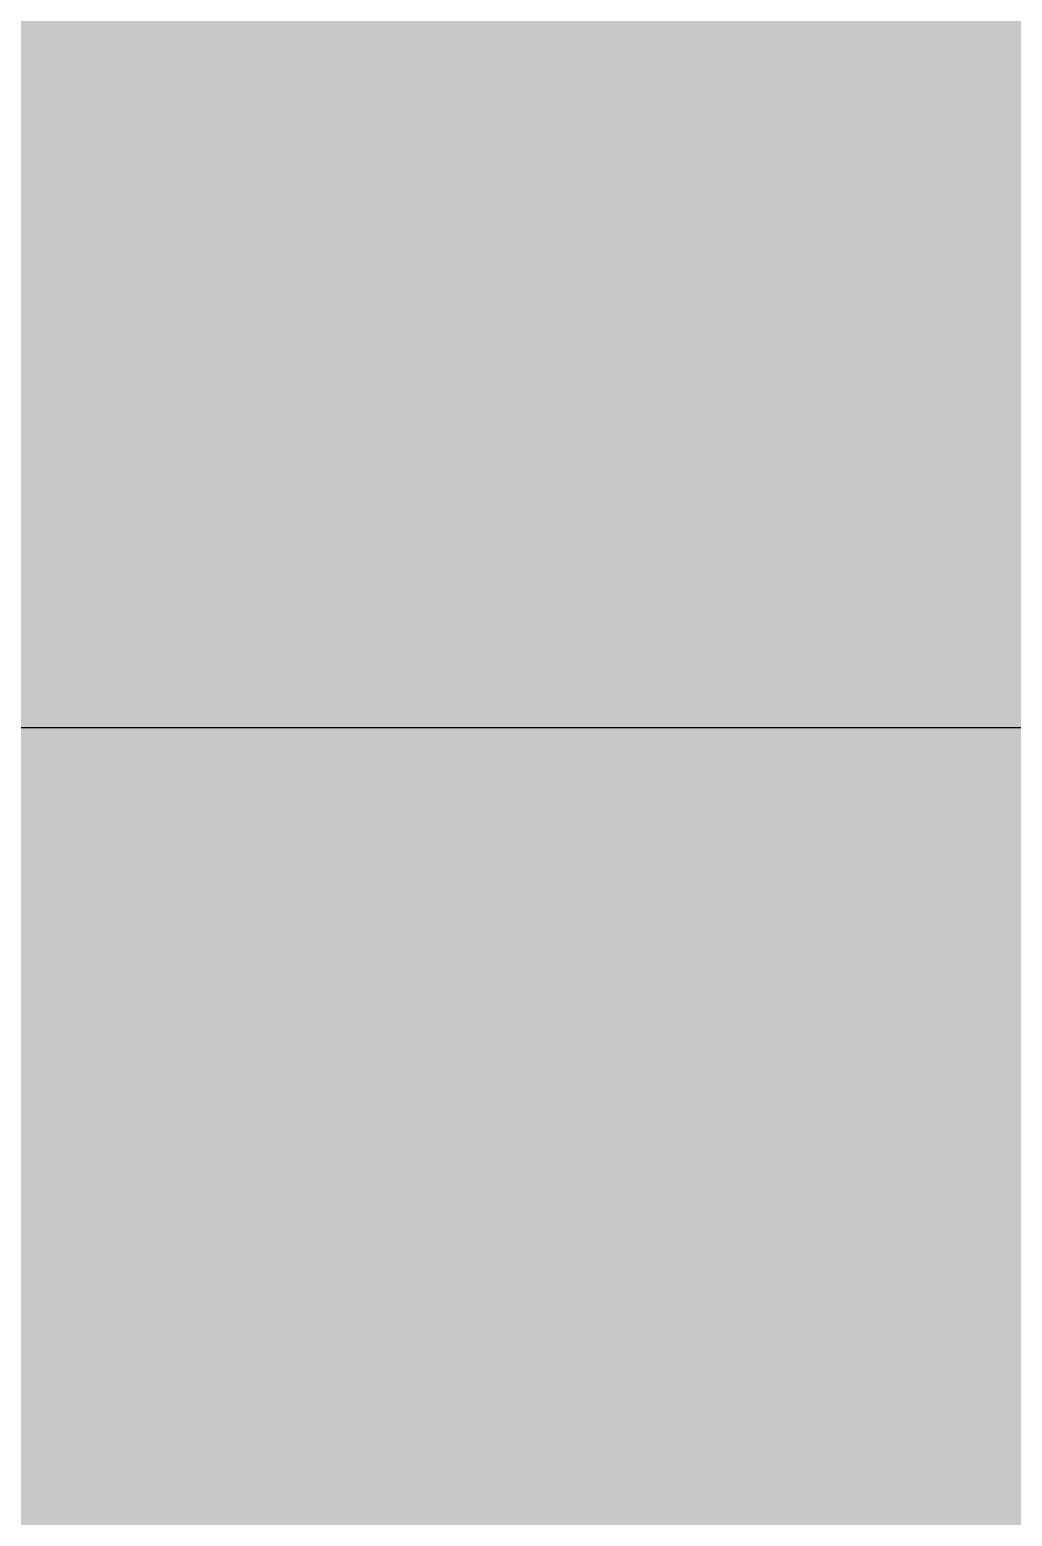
# Model space of a CAD drawing. Header units: metres. Extents: x 71066629 to 71645179, y 84793221 to 85208804.
# Drawn here: x 71310835 to 71315082, y 85033590 to 85040014 of the extents above; entities that cross this region are included whole.
import ezdxf

# ---------------------------------------------------------------- set-up
doc = ezdxf.new("R2010")
doc.units = ezdxf.units.M
doc.header["$LTSCALE"] = 1000
doc.layers.add('A_N_DIM_LEAD', color=3, linetype='Continuous')
doc.layers.add('G-PLTG', color=105, linetype='Continuous')

msp = doc.modelspace()

# ---------------------------------------------------------------- hatches: boundary and pattern name
at = {"layer": 'G-PLTG'}
h = msp.add_hatch(dxfattribs=at)
h.set_pattern_fill('CROSS', color=256, scale=500, style=0)
h.set_pattern_definition([(0, (0, 0), (793.75, 793.75), [396.875, -1190.625]), (90, (198.4375, -198.4375), (-793.75, 793.75), [396.875, -1190.625])])
h.paths.add_polyline_path([(71319266.16420974, 85061914.20373057), (71338259.79781386, 85064922.49975866), (71337581.37041855, 85069205.92175344), (71314395.56959212, 85065533.65166606), (71315881.2589365, 85056153.37831788), (71294500.83823174, 85052767.05234197), (71295617.83755454, 85045714.59619378), (71312696.30574921, 85048419.55982737), (71313572.33875631, 85042888.50511622), (71296493.87056583, 85040183.54148757), (71299649.65172836, 85020258.72341262), (71318608.1060342, 85020100.38491496), (71380689.756445, 85019539.15440606), (71377332.34291835, 85040737.02916977), (71356552.9134006, 85037445.89085911), (71358430.12698108, 85025593.63077186), (71331762.56001942, 85021369.90310389), (71328477.43625359, 85042111.35825635), (71322551.2879756, 85041172.74857809)])

# ---------------------------------------------------------------- linework, layer by layer
at = {"layer": 'A_N_DIM_LEAD'}
msp.add_line((71320666.62163167, 85036996.98398018), (71309481.31604248, 85036996.98398018), dxfattribs=at)
msp.add_line((71320666.62163167, 85036996.98398018), (71309481.31604248, 85036996.98398018), dxfattribs=at)

doc.saveas('drawing.dxf')
